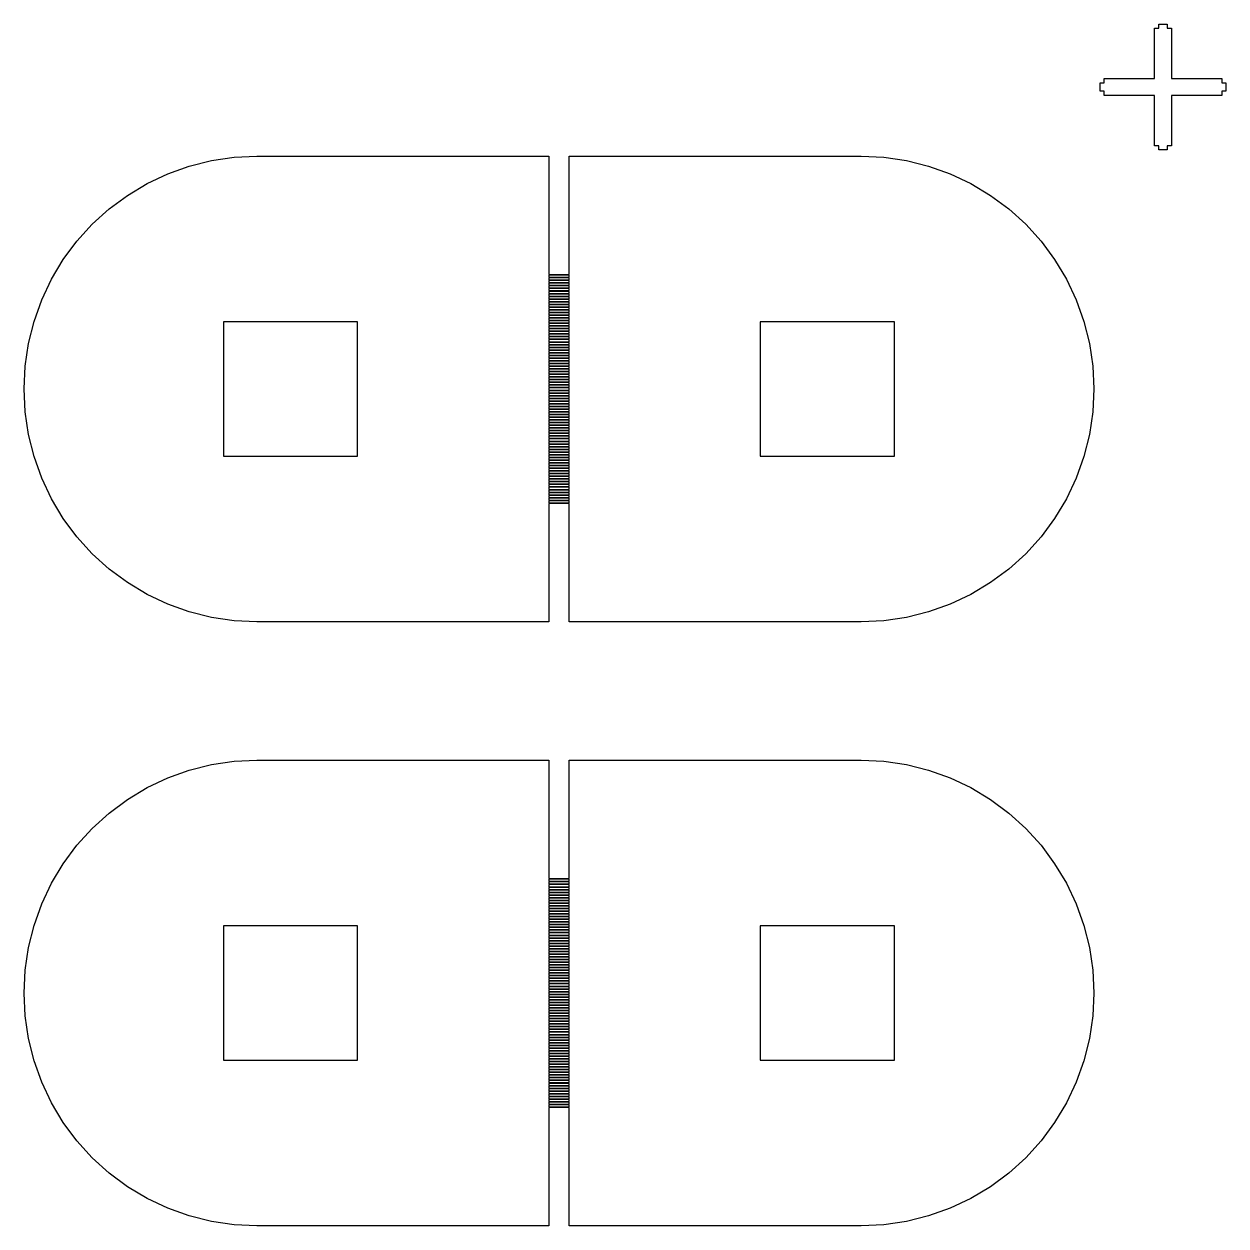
# Model space of a CAD drawing. Extents: x -17 to 130, y -40 to 112.
# Drawn here: x 37.03 to 54.94, y 37.03 to 54.94 of the extents above; entities that cross this region are included whole.
import ezdxf

# ---------------------------------------------------------------- set-up
doc = ezdxf.new("R2010")
doc.units = 0

msp = doc.modelspace()

# ---------------------------------------------------------------- linework, layer by layer
for p, q in [((53.875, 54.125), (53.875, 54.875)), ((53.875, 54.875), (53.9375, 54.875)), ((53.9375, 54.875), (53.9375, 54.9375)), ((53.9375, 54.9375), (54.0625, 54.9375)), ((54.0625, 54.9375), (54.0625, 54.875)), ((54.0625, 54.875), (54.125, 54.875)), ((54.125, 54.875), (54.125, 54.125)), ((53.125, 54.0625), (53.125, 54.125)), ((53.125, 54.125), (53.875, 54.125)), ((54.125, 54.125), (54.875, 54.125)), ((54.875, 54.125), (54.875, 54.0625)), ((53.0625, 53.9375), (53.0625, 54.0625)), ((53.0625, 54.0625), (53.125, 54.0625)), ((53.125, 53.9375), (53.0625, 53.9375)), ((53.125, 53.875), (53.125, 53.9375)), ((54.875, 54.0625), (54.9375, 54.0625)), ((54.9375, 53.9375), (54.875, 53.9375)), ((54.875, 53.9375), (54.875, 53.875)), ((54.9375, 54.0625), (54.9375, 53.9375)), ((53.875, 53.875), (53.125, 53.875)), ((53.875, 53.125), (53.875, 53.875)), ((54.875, 53.875), (54.125, 53.875)), ((54.125, 53.875), (54.125, 53.125)), ((53.9375, 53.125), (53.875, 53.125)), ((53.9375, 53.0625), (53.9375, 53.125)), ((54.0625, 53.0625), (53.9375, 53.0625)), ((54.125, 53.125), (54.0625, 53.125)), ((54.0625, 53.125), (54.0625, 53.0625)), ((39.4927, 52.8206), (39.823, 52.9033)), ((39.823, 52.9033), (40.1599, 52.9533)), ((40.1599, 52.9533), (40.5, 52.97)), ((40.5, 52.97), (44.85, 52.97)), ((44.85, 52.97), (44.85, 51.205)), ((45.15, 51.205), (45.15, 52.97)), ((45.15, 52.97), (49.5, 52.97)), ((49.5, 52.97), (49.8401, 52.9533)), ((49.8401, 52.9533), (50.177, 52.9033)), ((50.177, 52.9033), (50.5073, 52.8206)), ((38.8643, 52.5603), (39.1721, 52.7059)), ((39.1721, 52.7059), (39.4927, 52.8206)), ((50.5073, 52.8206), (50.8279, 52.7059)), ((50.8279, 52.7059), (51.1357, 52.5603)), ((38.5722, 52.3852), (38.8643, 52.5603)), ((51.1357, 52.5603), (51.4278, 52.3852)), ((38.2987, 52.1823), (38.5722, 52.3852)), ((51.4278, 52.3852), (51.7013, 52.1823)), ((38.0463, 51.9537), (38.2987, 52.1823)), ((51.7013, 52.1823), (51.9537, 51.9537)), ((37.8177, 51.7013), (38.0463, 51.9537)), ((51.9537, 51.9537), (52.1823, 51.7013)), ((37.6148, 51.4278), (37.8177, 51.7013)), ((52.1823, 51.7013), (52.3852, 51.4278)), ((37.4397, 51.1357), (37.6148, 51.4278)), ((52.3852, 51.4278), (52.5603, 51.1357)), ((37.2941, 50.8279), (37.4397, 51.1357)), ((44.85, 51.205), (45.15, 51.205)), ((45.15, 51.195), (44.85, 51.195)), ((44.85, 51.195), (44.85, 51.165)), ((44.85, 51.165), (45.15, 51.165)), ((45.15, 51.155), (44.85, 51.155)), ((44.85, 51.155), (44.85, 51.125)), ((44.85, 51.125), (45.15, 51.125)), ((45.15, 51.115), (44.85, 51.115)), ((44.85, 51.115), (44.85, 51.085)), ((44.85, 51.085), (45.15, 51.085)), ((45.15, 51.075), (44.85, 51.075)), ((44.85, 51.075), (44.85, 51.045)), ((44.85, 51.045), (45.15, 51.045)), ((45.15, 51.165), (45.15, 51.195)), ((45.15, 51.125), (45.15, 51.155)), ((45.15, 51.085), (45.15, 51.115)), ((45.15, 51.045), (45.15, 51.075)), ((52.5603, 51.1357), (52.7059, 50.8279)), ((45.15, 51.035), (44.85, 51.035)), ((44.85, 51.035), (44.85, 51.005)), ((44.85, 51.005), (45.15, 51.005)), ((45.15, 50.995), (44.85, 50.995)), ((44.85, 50.995), (44.85, 50.965)), ((44.85, 50.965), (45.15, 50.965)), ((45.15, 50.955), (44.85, 50.955)), ((44.85, 50.955), (44.85, 50.925)), ((44.85, 50.925), (45.15, 50.925)), ((45.15, 50.915), (44.85, 50.915)), ((44.85, 50.915), (44.85, 50.885)), ((44.85, 50.885), (45.15, 50.885)), ((45.15, 50.875), (44.85, 50.875)), ((44.85, 50.875), (44.85, 50.845)), ((45.15, 51.005), (45.15, 51.035)), ((45.15, 50.965), (45.15, 50.995)), ((45.15, 50.925), (45.15, 50.955)), ((45.15, 50.885), (45.15, 50.915)), ((45.15, 50.845), (45.15, 50.875)), ((37.1794, 50.5073), (37.2941, 50.8279)), ((44.85, 50.845), (45.15, 50.845)), ((45.15, 50.835), (44.85, 50.835)), ((44.85, 50.835), (44.85, 50.805)), ((44.85, 50.805), (45.15, 50.805)), ((45.15, 50.795), (44.85, 50.795)), ((44.85, 50.795), (44.85, 50.765)), ((44.85, 50.765), (45.15, 50.765)), ((45.15, 50.755), (44.85, 50.755)), ((44.85, 50.755), (44.85, 50.725)), ((44.85, 50.725), (45.15, 50.725)), ((45.15, 50.715), (44.85, 50.715)), ((44.85, 50.715), (44.85, 50.685)), ((44.85, 50.685), (45.15, 50.685)), ((45.15, 50.805), (45.15, 50.835)), ((45.15, 50.765), (45.15, 50.795)), ((45.15, 50.725), (45.15, 50.755)), ((45.15, 50.685), (45.15, 50.715)), ((52.7059, 50.8279), (52.8206, 50.5073)), ((37.0967, 50.177), (37.1794, 50.5073)), ((42, 50.5), (40, 50.5)), ((40, 50.5), (40, 48.5)), ((42, 48.5), (42, 50.5)), ((45.15, 50.675), (44.85, 50.675)), ((44.85, 50.675), (44.85, 50.645)), ((44.85, 50.645), (45.15, 50.645)), ((45.15, 50.635), (44.85, 50.635)), ((44.85, 50.635), (44.85, 50.605)), ((44.85, 50.605), (45.15, 50.605)), ((45.15, 50.595), (44.85, 50.595)), ((44.85, 50.595), (44.85, 50.565)), ((44.85, 50.565), (45.15, 50.565)), ((45.15, 50.555), (44.85, 50.555)), ((44.85, 50.555), (44.85, 50.525)), ((44.85, 50.525), (45.15, 50.525)), ((45.15, 50.515), (44.85, 50.515)), ((44.85, 50.515), (44.85, 50.485)), ((45.15, 50.645), (45.15, 50.675)), ((45.15, 50.605), (45.15, 50.635)), ((45.15, 50.565), (45.15, 50.595)), ((45.15, 50.525), (45.15, 50.555)), ((45.15, 50.485), (45.15, 50.515)), ((50, 50.5), (48, 50.5)), ((48, 50.5), (48, 48.5)), ((50, 48.5), (50, 50.5)), ((52.8206, 50.5073), (52.9033, 50.177)), ((44.85, 50.485), (45.15, 50.485)), ((45.15, 50.475), (44.85, 50.475)), ((44.85, 50.475), (44.85, 50.445)), ((44.85, 50.445), (45.15, 50.445)), ((45.15, 50.435), (44.85, 50.435)), ((44.85, 50.435), (44.85, 50.405)), ((44.85, 50.405), (45.15, 50.405)), ((45.15, 50.395), (44.85, 50.395)), ((44.85, 50.395), (44.85, 50.365)), ((44.85, 50.365), (45.15, 50.365)), ((45.15, 50.355), (44.85, 50.355)), ((44.85, 50.355), (44.85, 50.325)), ((44.85, 50.325), (45.15, 50.325)), ((45.15, 50.445), (45.15, 50.475)), ((45.15, 50.405), (45.15, 50.435)), ((45.15, 50.365), (45.15, 50.395)), ((45.15, 50.325), (45.15, 50.355)), ((37.0467, 49.8401), (37.0967, 50.177)), ((45.15, 50.315), (44.85, 50.315)), ((44.85, 50.315), (44.85, 50.285)), ((44.85, 50.285), (45.15, 50.285)), ((45.15, 50.275), (44.85, 50.275)), ((44.85, 50.275), (44.85, 50.245)), ((44.85, 50.245), (45.15, 50.245)), ((45.15, 50.235), (44.85, 50.235)), ((44.85, 50.235), (44.85, 50.205)), ((44.85, 50.205), (45.15, 50.205)), ((45.15, 50.195), (44.85, 50.195)), ((44.85, 50.195), (44.85, 50.165)), ((44.85, 50.165), (45.15, 50.165)), ((45.15, 50.155), (44.85, 50.155)), ((44.85, 50.155), (44.85, 50.125)), ((45.15, 50.285), (45.15, 50.315)), ((45.15, 50.245), (45.15, 50.275)), ((45.15, 50.205), (45.15, 50.235)), ((45.15, 50.165), (45.15, 50.195)), ((45.15, 50.125), (45.15, 50.155)), ((52.9033, 50.177), (52.9533, 49.8401)), ((44.85, 50.125), (45.15, 50.125)), ((45.15, 50.115), (44.85, 50.115)), ((44.85, 50.115), (44.85, 50.085)), ((44.85, 50.085), (45.15, 50.085)), ((45.15, 50.075), (44.85, 50.075)), ((44.85, 50.075), (44.85, 50.045)), ((44.85, 50.045), (45.15, 50.045)), ((45.15, 50.035), (44.85, 50.035)), ((44.85, 50.035), (44.85, 50.005)), ((44.85, 50.005), (45.15, 50.005)), ((45.15, 49.995), (44.85, 49.995)), ((44.85, 49.995), (44.85, 49.965)), ((44.85, 49.965), (45.15, 49.965)), ((45.15, 50.085), (45.15, 50.115)), ((45.15, 50.045), (45.15, 50.075)), ((45.15, 50.005), (45.15, 50.035)), ((45.15, 49.965), (45.15, 49.995)), ((37.03, 49.5), (37.0467, 49.8401)), ((45.15, 49.955), (44.85, 49.955)), ((44.85, 49.955), (44.85, 49.925)), ((44.85, 49.925), (45.15, 49.925)), ((45.15, 49.915), (44.85, 49.915)), ((44.85, 49.915), (44.85, 49.885)), ((44.85, 49.885), (45.15, 49.885)), ((45.15, 49.875), (44.85, 49.875)), ((44.85, 49.875), (44.85, 49.845)), ((44.85, 49.845), (45.15, 49.845)), ((45.15, 49.835), (44.85, 49.835)), ((44.85, 49.835), (44.85, 49.805)), ((44.85, 49.805), (45.15, 49.805)), ((45.15, 49.795), (44.85, 49.795)), ((44.85, 49.795), (44.85, 49.765)), ((45.15, 49.925), (45.15, 49.955)), ((45.15, 49.885), (45.15, 49.915)), ((45.15, 49.845), (45.15, 49.875)), ((45.15, 49.805), (45.15, 49.835)), ((45.15, 49.765), (45.15, 49.795)), ((52.9533, 49.8401), (52.97, 49.5)), ((44.85, 49.765), (45.15, 49.765)), ((45.15, 49.755), (44.85, 49.755)), ((44.85, 49.755), (44.85, 49.725)), ((44.85, 49.725), (45.15, 49.725)), ((45.15, 49.715), (44.85, 49.715)), ((44.85, 49.715), (44.85, 49.685)), ((44.85, 49.685), (45.15, 49.685)), ((45.15, 49.675), (44.85, 49.675)), ((44.85, 49.675), (44.85, 49.645)), ((44.85, 49.645), (45.15, 49.645)), ((45.15, 49.635), (44.85, 49.635)), ((44.85, 49.635), (44.85, 49.605)), ((44.85, 49.605), (45.15, 49.605)), ((45.15, 49.725), (45.15, 49.755)), ((45.15, 49.685), (45.15, 49.715)), ((45.15, 49.645), (45.15, 49.675)), ((45.15, 49.605), (45.15, 49.635)), ((37.0467, 49.1599), (37.03, 49.5)), ((45.15, 49.595), (44.85, 49.595)), ((44.85, 49.595), (44.85, 49.565)), ((44.85, 49.565), (45.15, 49.565)), ((45.15, 49.555), (44.85, 49.555)), ((44.85, 49.555), (44.85, 49.525)), ((44.85, 49.525), (45.15, 49.525)), ((45.15, 49.515), (44.85, 49.515)), ((44.85, 49.515), (44.85, 49.485)), ((44.85, 49.485), (45.15, 49.485)), ((45.15, 49.475), (44.85, 49.475)), ((44.85, 49.475), (44.85, 49.445)), ((44.85, 49.445), (45.15, 49.445)), ((45.15, 49.435), (44.85, 49.435)), ((44.85, 49.435), (44.85, 49.405)), ((45.15, 49.565), (45.15, 49.595)), ((45.15, 49.525), (45.15, 49.555)), ((45.15, 49.485), (45.15, 49.515)), ((45.15, 49.445), (45.15, 49.475)), ((45.15, 49.405), (45.15, 49.435)), ((52.97, 49.5), (52.9533, 49.1599)), ((44.85, 49.405), (45.15, 49.405)), ((45.15, 49.395), (44.85, 49.395)), ((44.85, 49.395), (44.85, 49.365)), ((44.85, 49.365), (45.15, 49.365)), ((45.15, 49.355), (44.85, 49.355)), ((44.85, 49.355), (44.85, 49.325)), ((44.85, 49.325), (45.15, 49.325)), ((45.15, 49.315), (44.85, 49.315)), ((44.85, 49.315), (44.85, 49.285)), ((44.85, 49.285), (45.15, 49.285)), ((45.15, 49.275), (44.85, 49.275)), ((44.85, 49.275), (44.85, 49.245)), ((45.15, 49.365), (45.15, 49.395)), ((45.15, 49.325), (45.15, 49.355)), ((45.15, 49.285), (45.15, 49.315)), ((45.15, 49.245), (45.15, 49.275)), ((37.0967, 48.823), (37.0467, 49.1599)), ((44.85, 49.245), (45.15, 49.245)), ((45.15, 49.235), (44.85, 49.235)), ((44.85, 49.235), (44.85, 49.205)), ((44.85, 49.205), (45.15, 49.205)), ((45.15, 49.195), (44.85, 49.195)), ((44.85, 49.195), (44.85, 49.165)), ((44.85, 49.165), (45.15, 49.165)), ((45.15, 49.155), (44.85, 49.155)), ((44.85, 49.155), (44.85, 49.125)), ((44.85, 49.125), (45.15, 49.125)), ((45.15, 49.115), (44.85, 49.115)), ((44.85, 49.115), (44.85, 49.085)), ((44.85, 49.085), (45.15, 49.085)), ((45.15, 49.075), (44.85, 49.075)), ((44.85, 49.075), (44.85, 49.045)), ((45.15, 49.205), (45.15, 49.235)), ((45.15, 49.165), (45.15, 49.195)), ((45.15, 49.125), (45.15, 49.155)), ((45.15, 49.085), (45.15, 49.115)), ((45.15, 49.045), (45.15, 49.075)), ((52.9533, 49.1599), (52.9033, 48.823)), ((44.85, 49.045), (45.15, 49.045)), ((45.15, 49.035), (44.85, 49.035)), ((44.85, 49.035), (44.85, 49.005)), ((44.85, 49.005), (45.15, 49.005)), ((45.15, 48.995), (44.85, 48.995)), ((44.85, 48.995), (44.85, 48.965)), ((44.85, 48.965), (45.15, 48.965)), ((45.15, 48.955), (44.85, 48.955)), ((44.85, 48.955), (44.85, 48.925)), ((44.85, 48.925), (45.15, 48.925)), ((45.15, 48.915), (44.85, 48.915)), ((44.85, 48.915), (44.85, 48.885)), ((45.15, 49.005), (45.15, 49.035)), ((45.15, 48.965), (45.15, 48.995)), ((45.15, 48.925), (45.15, 48.955)), ((45.15, 48.885), (45.15, 48.915)), ((37.1794, 48.4927), (37.0967, 48.823)), ((44.85, 48.885), (45.15, 48.885)), ((45.15, 48.875), (44.85, 48.875)), ((44.85, 48.875), (44.85, 48.845)), ((44.85, 48.845), (45.15, 48.845)), ((45.15, 48.835), (44.85, 48.835)), ((44.85, 48.835), (44.85, 48.805)), ((44.85, 48.805), (45.15, 48.805)), ((45.15, 48.795), (44.85, 48.795)), ((44.85, 48.795), (44.85, 48.765)), ((44.85, 48.765), (45.15, 48.765)), ((45.15, 48.755), (44.85, 48.755)), ((44.85, 48.755), (44.85, 48.725)), ((44.85, 48.725), (45.15, 48.725)), ((45.15, 48.715), (44.85, 48.715)), ((44.85, 48.715), (44.85, 48.685)), ((45.15, 48.845), (45.15, 48.875)), ((45.15, 48.805), (45.15, 48.835)), ((45.15, 48.765), (45.15, 48.795)), ((45.15, 48.725), (45.15, 48.755)), ((45.15, 48.685), (45.15, 48.715)), ((52.9033, 48.823), (52.8206, 48.4927)), ((44.85, 48.685), (45.15, 48.685)), ((45.15, 48.675), (44.85, 48.675)), ((44.85, 48.675), (44.85, 48.645)), ((44.85, 48.645), (45.15, 48.645)), ((45.15, 48.635), (44.85, 48.635)), ((44.85, 48.635), (44.85, 48.605)), ((44.85, 48.605), (45.15, 48.605)), ((45.15, 48.595), (44.85, 48.595)), ((44.85, 48.595), (44.85, 48.565)), ((44.85, 48.565), (45.15, 48.565)), ((45.15, 48.555), (44.85, 48.555)), ((44.85, 48.555), (44.85, 48.525)), ((45.15, 48.645), (45.15, 48.675)), ((45.15, 48.605), (45.15, 48.635)), ((45.15, 48.565), (45.15, 48.595)), ((45.15, 48.525), (45.15, 48.555)), ((37.2941, 48.1721), (37.1794, 48.4927)), ((40, 48.5), (42, 48.5)), ((44.85, 48.525), (45.15, 48.525)), ((45.15, 48.515), (44.85, 48.515)), ((44.85, 48.515), (44.85, 48.485)), ((44.85, 48.485), (45.15, 48.485)), ((45.15, 48.475), (44.85, 48.475)), ((44.85, 48.475), (44.85, 48.445)), ((44.85, 48.445), (45.15, 48.445)), ((45.15, 48.435), (44.85, 48.435)), ((44.85, 48.435), (44.85, 48.405)), ((44.85, 48.405), (45.15, 48.405)), ((45.15, 48.395), (44.85, 48.395)), ((44.85, 48.395), (44.85, 48.365)), ((44.85, 48.365), (45.15, 48.365)), ((45.15, 48.355), (44.85, 48.355)), ((44.85, 48.355), (44.85, 48.325)), ((45.15, 48.485), (45.15, 48.515)), ((45.15, 48.445), (45.15, 48.475)), ((45.15, 48.405), (45.15, 48.435)), ((45.15, 48.365), (45.15, 48.395)), ((45.15, 48.325), (45.15, 48.355)), ((48, 48.5), (50, 48.5)), ((52.8206, 48.4927), (52.7059, 48.1721)), ((37.4397, 47.8643), (37.2941, 48.1721)), ((44.85, 48.325), (45.15, 48.325)), ((45.15, 48.315), (44.85, 48.315)), ((44.85, 48.315), (44.85, 48.285)), ((44.85, 48.285), (45.15, 48.285)), ((45.15, 48.275), (44.85, 48.275)), ((44.85, 48.275), (44.85, 48.245)), ((44.85, 48.245), (45.15, 48.245)), ((45.15, 48.235), (44.85, 48.235)), ((44.85, 48.235), (44.85, 48.205)), ((44.85, 48.205), (45.15, 48.205)), ((45.15, 48.195), (44.85, 48.195)), ((44.85, 48.195), (44.85, 48.165)), ((45.15, 48.285), (45.15, 48.315)), ((45.15, 48.245), (45.15, 48.275)), ((45.15, 48.205), (45.15, 48.235)), ((45.15, 48.165), (45.15, 48.195)), ((52.7059, 48.1721), (52.5603, 47.8643)), ((44.85, 48.165), (45.15, 48.165)), ((45.15, 48.155), (44.85, 48.155)), ((44.85, 48.155), (44.85, 48.125)), ((44.85, 48.125), (45.15, 48.125)), ((45.15, 48.115), (44.85, 48.115)), ((44.85, 48.115), (44.85, 48.085)), ((44.85, 48.085), (45.15, 48.085)), ((45.15, 48.075), (44.85, 48.075)), ((44.85, 48.075), (44.85, 48.045)), ((44.85, 48.045), (45.15, 48.045)), ((45.15, 48.035), (44.85, 48.035)), ((44.85, 48.035), (44.85, 48.005)), ((44.85, 48.005), (45.15, 48.005)), ((45.15, 47.995), (44.85, 47.995)), ((44.85, 47.995), (44.85, 47.965)), ((45.15, 48.125), (45.15, 48.155)), ((45.15, 48.085), (45.15, 48.115)), ((45.15, 48.045), (45.15, 48.075)), ((45.15, 48.005), (45.15, 48.035)), ((45.15, 47.965), (45.15, 47.995)), ((37.6148, 47.5722), (37.4397, 47.8643)), ((44.85, 47.965), (45.15, 47.965)), ((45.15, 47.955), (44.85, 47.955)), ((44.85, 47.955), (44.85, 47.925)), ((44.85, 47.925), (45.15, 47.925)), ((45.15, 47.915), (44.85, 47.915)), ((44.85, 47.915), (44.85, 47.885)), ((44.85, 47.885), (45.15, 47.885)), ((45.15, 47.875), (44.85, 47.875)), ((44.85, 47.875), (44.85, 47.845)), ((44.85, 47.845), (45.15, 47.845)), ((45.15, 47.835), (44.85, 47.835)), ((44.85, 47.835), (44.85, 47.805)), ((45.15, 47.925), (45.15, 47.955)), ((45.15, 47.885), (45.15, 47.915)), ((45.15, 47.845), (45.15, 47.875)), ((45.15, 47.805), (45.15, 47.835)), ((52.5603, 47.8643), (52.3852, 47.5722)), ((44.85, 47.805), (45.15, 47.805)), ((45.15, 47.795), (44.85, 47.795)), ((44.85, 47.795), (44.85, 46.03)), ((45.15, 46.03), (45.15, 47.795)), ((37.8177, 47.2987), (37.6148, 47.5722)), ((52.3852, 47.5722), (52.1823, 47.2987)), ((38.0463, 47.0463), (37.8177, 47.2987)), ((52.1823, 47.2987), (51.9537, 47.0463)), ((38.2987, 46.8177), (38.0463, 47.0463)), ((51.9537, 47.0463), (51.7013, 46.8177)), ((38.5722, 46.6148), (38.2987, 46.8177)), ((51.7013, 46.8177), (51.4278, 46.6148)), ((38.8643, 46.4397), (38.5722, 46.6148)), ((51.4278, 46.6148), (51.1357, 46.4397)), ((39.1721, 46.2941), (38.8643, 46.4397)), ((51.1357, 46.4397), (50.8279, 46.2941)), ((39.4927, 46.1794), (39.1721, 46.2941)), ((50.8279, 46.2941), (50.5073, 46.1794)), ((39.823, 46.0967), (39.4927, 46.1794)), ((40.1599, 46.0467), (39.823, 46.0967)), ((40.5, 46.03), (40.1599, 46.0467)), ((44.85, 46.03), (40.5, 46.03)), ((49.5, 46.03), (45.15, 46.03)), ((49.8401, 46.0467), (49.5, 46.03)), ((50.177, 46.0967), (49.8401, 46.0467)), ((50.5073, 46.1794), (50.177, 46.0967)), ((39.4927, 43.8206), (39.823, 43.9033)), ((39.823, 43.9033), (40.1599, 43.9533)), ((40.1599, 43.9533), (40.5, 43.97)), ((40.5, 43.97), (44.85, 43.97)), ((44.85, 43.97), (44.85, 42.205)), ((45.15, 42.205), (45.15, 43.97)), ((45.15, 43.97), (49.5, 43.97)), ((49.5, 43.97), (49.8401, 43.9533)), ((49.8401, 43.9533), (50.177, 43.9033)), ((50.177, 43.9033), (50.5073, 43.8206)), ((38.8643, 43.5603), (39.1721, 43.7059)), ((39.1721, 43.7059), (39.4927, 43.8206)), ((50.5073, 43.8206), (50.8279, 43.7059)), ((50.8279, 43.7059), (51.1357, 43.5603)), ((38.5722, 43.3852), (38.8643, 43.5603)), ((51.1357, 43.5603), (51.4278, 43.3852)), ((38.2987, 43.1823), (38.5722, 43.3852)), ((51.4278, 43.3852), (51.7013, 43.1823)), ((38.0463, 42.9537), (38.2987, 43.1823)), ((51.7013, 43.1823), (51.9537, 42.9537)), ((37.8177, 42.7013), (38.0463, 42.9537)), ((51.9537, 42.9537), (52.1823, 42.7013)), ((37.6148, 42.4278), (37.8177, 42.7013)), ((52.1823, 42.7013), (52.3852, 42.4278)), ((37.4397, 42.1357), (37.6148, 42.4278)), ((52.3852, 42.4278), (52.5603, 42.1357)), ((37.2941, 41.8279), (37.4397, 42.1357)), ((44.85, 42.205), (45.15, 42.205)), ((45.15, 42.195), (44.85, 42.195)), ((44.85, 42.195), (44.85, 42.165)), ((44.85, 42.165), (45.15, 42.165)), ((45.15, 42.155), (44.85, 42.155)), ((44.85, 42.155), (44.85, 42.125)), ((44.85, 42.125), (45.15, 42.125)), ((45.15, 42.115), (44.85, 42.115)), ((44.85, 42.115), (44.85, 42.085)), ((44.85, 42.085), (45.15, 42.085)), ((45.15, 42.165), (45.15, 42.195)), ((45.15, 42.125), (45.15, 42.155)), ((45.15, 42.085), (45.15, 42.115)), ((52.5603, 42.1357), (52.7059, 41.8279)), ((45.15, 42.075), (44.85, 42.075)), ((44.85, 42.075), (44.85, 42.045)), ((44.85, 42.045), (45.15, 42.045)), ((45.15, 42.035), (44.85, 42.035)), ((44.85, 42.035), (44.85, 42.005)), ((44.85, 42.005), (45.15, 42.005)), ((45.15, 41.995), (44.85, 41.995)), ((44.85, 41.995), (44.85, 41.965)), ((44.85, 41.965), (45.15, 41.965)), ((45.15, 41.955), (44.85, 41.955)), ((44.85, 41.955), (44.85, 41.925)), ((44.85, 41.925), (45.15, 41.925)), ((45.15, 41.915), (44.85, 41.915)), ((44.85, 41.915), (44.85, 41.885)), ((45.15, 42.045), (45.15, 42.075)), ((45.15, 42.005), (45.15, 42.035)), ((45.15, 41.965), (45.15, 41.995)), ((45.15, 41.925), (45.15, 41.955)), ((45.15, 41.885), (45.15, 41.915)), ((37.1794, 41.5073), (37.2941, 41.8279)), ((44.85, 41.885), (45.15, 41.885)), ((45.15, 41.875), (44.85, 41.875)), ((44.85, 41.875), (44.85, 41.845)), ((44.85, 41.845), (45.15, 41.845)), ((45.15, 41.835), (44.85, 41.835)), ((44.85, 41.835), (44.85, 41.805)), ((44.85, 41.805), (45.15, 41.805)), ((45.15, 41.795), (44.85, 41.795)), ((44.85, 41.795), (44.85, 41.765)), ((44.85, 41.765), (45.15, 41.765)), ((45.15, 41.755), (44.85, 41.755)), ((44.85, 41.755), (44.85, 41.725)), ((44.85, 41.725), (45.15, 41.725)), ((45.15, 41.845), (45.15, 41.875)), ((45.15, 41.805), (45.15, 41.835)), ((45.15, 41.765), (45.15, 41.795)), ((45.15, 41.725), (45.15, 41.755)), ((52.7059, 41.8279), (52.8206, 41.5073)), ((45.15, 41.715), (44.85, 41.715)), ((44.85, 41.715), (44.85, 41.685)), ((44.85, 41.685), (45.15, 41.685)), ((45.15, 41.675), (44.85, 41.675)), ((44.85, 41.675), (44.85, 41.645)), ((44.85, 41.645), (45.15, 41.645)), ((45.15, 41.635), (44.85, 41.635)), ((44.85, 41.635), (44.85, 41.605)), ((44.85, 41.605), (45.15, 41.605)), ((45.15, 41.595), (44.85, 41.595)), ((44.85, 41.595), (44.85, 41.565)), ((44.85, 41.565), (45.15, 41.565)), ((45.15, 41.555), (44.85, 41.555)), ((44.85, 41.555), (44.85, 41.525)), ((45.15, 41.685), (45.15, 41.715)), ((45.15, 41.645), (45.15, 41.675)), ((45.15, 41.605), (45.15, 41.635)), ((45.15, 41.565), (45.15, 41.595)), ((45.15, 41.525), (45.15, 41.555)), ((37.0967, 41.177), (37.1794, 41.5073)), ((42, 41.5), (40, 41.5)), ((40, 41.5), (40, 39.5)), ((42, 39.5), (42, 41.5)), ((44.85, 41.525), (45.15, 41.525)), ((45.15, 41.515), (44.85, 41.515)), ((44.85, 41.515), (44.85, 41.485)), ((44.85, 41.485), (45.15, 41.485)), ((45.15, 41.475), (44.85, 41.475)), ((44.85, 41.475), (44.85, 41.445)), ((44.85, 41.445), (45.15, 41.445)), ((45.15, 41.435), (44.85, 41.435)), ((44.85, 41.435), (44.85, 41.405)), ((44.85, 41.405), (45.15, 41.405)), ((45.15, 41.395), (44.85, 41.395)), ((44.85, 41.395), (44.85, 41.365)), ((45.15, 41.485), (45.15, 41.515)), ((45.15, 41.445), (45.15, 41.475)), ((45.15, 41.405), (45.15, 41.435)), ((45.15, 41.365), (45.15, 41.395)), ((50, 41.5), (48, 41.5)), ((48, 41.5), (48, 39.5)), ((50, 39.5), (50, 41.5)), ((52.8206, 41.5073), (52.9033, 41.177)), ((44.85, 41.365), (45.15, 41.365)), ((45.15, 41.355), (44.85, 41.355)), ((44.85, 41.355), (44.85, 41.325)), ((44.85, 41.325), (45.15, 41.325)), ((45.15, 41.315), (44.85, 41.315)), ((44.85, 41.315), (44.85, 41.285)), ((44.85, 41.285), (45.15, 41.285)), ((45.15, 41.275), (44.85, 41.275)), ((44.85, 41.275), (44.85, 41.245)), ((44.85, 41.245), (45.15, 41.245)), ((45.15, 41.235), (44.85, 41.235)), ((44.85, 41.235), (44.85, 41.205)), ((44.85, 41.205), (45.15, 41.205)), ((45.15, 41.195), (44.85, 41.195)), ((44.85, 41.195), (44.85, 41.165)), ((45.15, 41.325), (45.15, 41.355)), ((45.15, 41.285), (45.15, 41.315)), ((45.15, 41.245), (45.15, 41.275)), ((45.15, 41.205), (45.15, 41.235)), ((45.15, 41.165), (45.15, 41.195)), ((37.0467, 40.8401), (37.0967, 41.177)), ((44.85, 41.165), (45.15, 41.165)), ((45.15, 41.155), (44.85, 41.155)), ((44.85, 41.155), (44.85, 41.125)), ((44.85, 41.125), (45.15, 41.125)), ((45.15, 41.115), (44.85, 41.115)), ((44.85, 41.115), (44.85, 41.085)), ((44.85, 41.085), (45.15, 41.085)), ((45.15, 41.075), (44.85, 41.075)), ((44.85, 41.075), (44.85, 41.045)), ((44.85, 41.045), (45.15, 41.045)), ((45.15, 41.035), (44.85, 41.035)), ((44.85, 41.035), (44.85, 41.005)), ((45.15, 41.125), (45.15, 41.155)), ((45.15, 41.085), (45.15, 41.115)), ((45.15, 41.045), (45.15, 41.075)), ((45.15, 41.005), (45.15, 41.035)), ((52.9033, 41.177), (52.9533, 40.8401)), ((37.03, 40.5), (37.0467, 40.8401)), ((44.85, 41.005), (45.15, 41.005)), ((45.15, 40.995), (44.85, 40.995)), ((44.85, 40.995), (44.85, 40.965)), ((44.85, 40.965), (45.15, 40.965)), ((45.15, 40.955), (44.85, 40.955)), ((44.85, 40.955), (44.85, 40.925)), ((44.85, 40.925), (45.15, 40.925)), ((45.15, 40.915), (44.85, 40.915)), ((44.85, 40.915), (44.85, 40.885)), ((44.85, 40.885), (45.15, 40.885)), ((45.15, 40.875), (44.85, 40.875)), ((44.85, 40.875), (44.85, 40.845)), ((44.85, 40.845), (45.15, 40.845)), ((45.15, 40.835), (44.85, 40.835)), ((44.85, 40.835), (44.85, 40.805)), ((45.15, 40.965), (45.15, 40.995)), ((45.15, 40.925), (45.15, 40.955)), ((45.15, 40.885), (45.15, 40.915)), ((45.15, 40.845), (45.15, 40.875)), ((45.15, 40.805), (45.15, 40.835)), ((52.9533, 40.8401), (52.97, 40.5)), ((44.85, 40.805), (45.15, 40.805)), ((45.15, 40.795), (44.85, 40.795)), ((44.85, 40.795), (44.85, 40.765)), ((44.85, 40.765), (45.15, 40.765)), ((45.15, 40.755), (44.85, 40.755)), ((44.85, 40.755), (44.85, 40.725)), ((44.85, 40.725), (45.15, 40.725)), ((45.15, 40.715), (44.85, 40.715)), ((44.85, 40.715), (44.85, 40.685)), ((44.85, 40.685), (45.15, 40.685)), ((45.15, 40.675), (44.85, 40.675)), ((44.85, 40.675), (44.85, 40.645)), ((45.15, 40.765), (45.15, 40.795)), ((45.15, 40.725), (45.15, 40.755)), ((45.15, 40.685), (45.15, 40.715)), ((45.15, 40.645), (45.15, 40.675)), ((37.0467, 40.1599), (37.03, 40.5)), ((44.85, 40.645), (45.15, 40.645)), ((45.15, 40.635), (44.85, 40.635)), ((44.85, 40.635), (44.85, 40.605)), ((44.85, 40.605), (45.15, 40.605)), ((45.15, 40.595), (44.85, 40.595)), ((44.85, 40.595), (44.85, 40.565)), ((44.85, 40.565), (45.15, 40.565)), ((45.15, 40.555), (44.85, 40.555)), ((44.85, 40.555), (44.85, 40.525)), ((44.85, 40.525), (45.15, 40.525)), ((45.15, 40.515), (44.85, 40.515)), ((44.85, 40.515), (44.85, 40.485)), ((44.85, 40.485), (45.15, 40.485)), ((45.15, 40.475), (44.85, 40.475)), ((44.85, 40.475), (44.85, 40.445)), ((45.15, 40.605), (45.15, 40.635)), ((45.15, 40.565), (45.15, 40.595)), ((45.15, 40.525), (45.15, 40.555)), ((45.15, 40.485), (45.15, 40.515)), ((45.15, 40.445), (45.15, 40.475)), ((52.97, 40.5), (52.9533, 40.1599)), ((44.85, 40.445), (45.15, 40.445)), ((45.15, 40.435), (44.85, 40.435)), ((44.85, 40.435), (44.85, 40.405)), ((44.85, 40.405), (45.15, 40.405)), ((45.15, 40.395), (44.85, 40.395)), ((44.85, 40.395), (44.85, 40.365)), ((44.85, 40.365), (45.15, 40.365)), ((45.15, 40.355), (44.85, 40.355)), ((44.85, 40.355), (44.85, 40.325)), ((44.85, 40.325), (45.15, 40.325)), ((45.15, 40.315), (44.85, 40.315)), ((44.85, 40.315), (44.85, 40.285)), ((45.15, 40.405), (45.15, 40.435)), ((45.15, 40.365), (45.15, 40.395)), ((45.15, 40.325), (45.15, 40.355)), ((45.15, 40.285), (45.15, 40.315)), ((37.0967, 39.823), (37.0467, 40.1599)), ((44.85, 40.285), (45.15, 40.285)), ((45.15, 40.275), (44.85, 40.275)), ((44.85, 40.275), (44.85, 40.245)), ((44.85, 40.245), (45.15, 40.245)), ((45.15, 40.235), (44.85, 40.235)), ((44.85, 40.235), (44.85, 40.205)), ((44.85, 40.205), (45.15, 40.205)), ((45.15, 40.195), (44.85, 40.195)), ((44.85, 40.195), (44.85, 40.165)), ((44.85, 40.165), (45.15, 40.165)), ((45.15, 40.155), (44.85, 40.155)), ((44.85, 40.155), (44.85, 40.125)), ((44.85, 40.125), (45.15, 40.125)), ((45.15, 40.115), (44.85, 40.115)), ((44.85, 40.115), (44.85, 40.085)), ((45.15, 40.245), (45.15, 40.275)), ((45.15, 40.205), (45.15, 40.235)), ((45.15, 40.165), (45.15, 40.195)), ((45.15, 40.125), (45.15, 40.155)), ((45.15, 40.085), (45.15, 40.115)), ((52.9533, 40.1599), (52.9033, 39.823)), ((44.85, 40.085), (45.15, 40.085)), ((45.15, 40.075), (44.85, 40.075)), ((44.85, 40.075), (44.85, 40.045)), ((44.85, 40.045), (45.15, 40.045)), ((45.15, 40.035), (44.85, 40.035)), ((44.85, 40.035), (44.85, 40.005)), ((44.85, 40.005), (45.15, 40.005)), ((45.15, 39.995), (44.85, 39.995)), ((44.85, 39.995), (44.85, 39.965)), ((44.85, 39.965), (45.15, 39.965)), ((45.15, 39.955), (44.85, 39.955)), ((44.85, 39.955), (44.85, 39.925)), ((45.15, 40.045), (45.15, 40.075)), ((45.15, 40.005), (45.15, 40.035)), ((45.15, 39.965), (45.15, 39.995)), ((45.15, 39.925), (45.15, 39.955)), ((37.1794, 39.4927), (37.0967, 39.823)), ((44.85, 39.925), (45.15, 39.925)), ((45.15, 39.915), (44.85, 39.915)), ((44.85, 39.915), (44.85, 39.885)), ((44.85, 39.885), (45.15, 39.885)), ((45.15, 39.875), (44.85, 39.875)), ((44.85, 39.875), (44.85, 39.845)), ((44.85, 39.845), (45.15, 39.845)), ((45.15, 39.835), (44.85, 39.835)), ((44.85, 39.835), (44.85, 39.805)), ((44.85, 39.805), (45.15, 39.805)), ((45.15, 39.795), (44.85, 39.795)), ((44.85, 39.795), (44.85, 39.765)), ((44.85, 39.765), (45.15, 39.765)), ((45.15, 39.755), (44.85, 39.755)), ((44.85, 39.755), (44.85, 39.725)), ((45.15, 39.885), (45.15, 39.915)), ((45.15, 39.845), (45.15, 39.875)), ((45.15, 39.805), (45.15, 39.835)), ((45.15, 39.765), (45.15, 39.795)), ((45.15, 39.725), (45.15, 39.755)), ((52.9033, 39.823), (52.8206, 39.4927)), ((44.85, 39.725), (45.15, 39.725)), ((45.15, 39.715), (44.85, 39.715)), ((44.85, 39.715), (44.85, 39.685)), ((44.85, 39.685), (45.15, 39.685)), ((45.15, 39.675), (44.85, 39.675)), ((44.85, 39.675), (44.85, 39.645)), ((44.85, 39.645), (45.15, 39.645)), ((45.15, 39.635), (44.85, 39.635)), ((44.85, 39.635), (44.85, 39.605)), ((44.85, 39.605), (45.15, 39.605)), ((45.15, 39.595), (44.85, 39.595)), ((44.85, 39.595), (44.85, 39.565)), ((45.15, 39.685), (45.15, 39.715)), ((45.15, 39.645), (45.15, 39.675)), ((45.15, 39.605), (45.15, 39.635)), ((45.15, 39.565), (45.15, 39.595)), ((37.2941, 39.1721), (37.1794, 39.4927)), ((40, 39.5), (42, 39.5)), ((44.85, 39.565), (45.15, 39.565)), ((45.15, 39.555), (44.85, 39.555)), ((44.85, 39.555), (44.85, 39.525)), ((44.85, 39.525), (45.15, 39.525)), ((45.15, 39.515), (44.85, 39.515)), ((44.85, 39.515), (44.85, 39.485)), ((44.85, 39.485), (45.15, 39.485)), ((45.15, 39.475), (44.85, 39.475)), ((44.85, 39.475), (44.85, 39.445)), ((44.85, 39.445), (45.15, 39.445)), ((45.15, 39.435), (44.85, 39.435)), ((44.85, 39.435), (44.85, 39.405)), ((44.85, 39.405), (45.15, 39.405)), ((45.15, 39.525), (45.15, 39.555)), ((45.15, 39.485), (45.15, 39.515)), ((45.15, 39.445), (45.15, 39.475)), ((45.15, 39.405), (45.15, 39.435)), ((48, 39.5), (50, 39.5)), ((52.8206, 39.4927), (52.7059, 39.1721)), ((45.15, 39.395), (44.85, 39.395)), ((44.85, 39.395), (44.85, 39.365)), ((44.85, 39.365), (45.15, 39.365)), ((45.15, 39.355), (44.85, 39.355)), ((44.85, 39.355), (44.85, 39.325)), ((44.85, 39.325), (45.15, 39.325)), ((45.15, 39.315), (44.85, 39.315)), ((44.85, 39.315), (44.85, 39.285)), ((44.85, 39.285), (45.15, 39.285)), ((45.15, 39.275), (44.85, 39.275)), ((44.85, 39.275), (44.85, 39.245)), ((44.85, 39.245), (45.15, 39.245)), ((45.15, 39.235), (44.85, 39.235)), ((44.85, 39.235), (44.85, 39.205)), ((45.15, 39.365), (45.15, 39.395)), ((45.15, 39.325), (45.15, 39.355)), ((45.15, 39.285), (45.15, 39.315)), ((45.15, 39.245), (45.15, 39.275)), ((45.15, 39.205), (45.15, 39.235)), ((37.4397, 38.8643), (37.2941, 39.1721)), ((44.85, 39.205), (45.15, 39.205)), ((45.15, 39.195), (44.85, 39.195)), ((44.85, 39.195), (44.85, 39.165)), ((44.85, 39.165), (45.15, 39.165)), ((45.15, 39.155), (44.85, 39.155)), ((44.85, 39.155), (44.85, 39.125)), ((44.85, 39.125), (45.15, 39.125)), ((45.15, 39.115), (44.85, 39.115)), ((44.85, 39.115), (44.85, 39.085)), ((44.85, 39.085), (45.15, 39.085)), ((45.15, 39.075), (44.85, 39.075)), ((44.85, 39.075), (44.85, 39.045)), ((44.85, 39.045), (45.15, 39.045)), ((45.15, 39.165), (45.15, 39.195)), ((45.15, 39.125), (45.15, 39.155)), ((45.15, 39.085), (45.15, 39.115)), ((45.15, 39.045), (45.15, 39.075)), ((52.7059, 39.1721), (52.5603, 38.8643)), ((37.6148, 38.5722), (37.4397, 38.8643)), ((45.15, 39.035), (44.85, 39.035)), ((44.85, 39.035), (44.85, 39.005)), ((44.85, 39.005), (45.15, 39.005)), ((45.15, 38.995), (44.85, 38.995)), ((44.85, 38.995), (44.85, 38.965)), ((44.85, 38.965), (45.15, 38.965)), ((45.15, 38.955), (44.85, 38.955)), ((44.85, 38.955), (44.85, 38.925)), ((44.85, 38.925), (45.15, 38.925)), ((45.15, 38.915), (44.85, 38.915)), ((44.85, 38.915), (44.85, 38.885)), ((44.85, 38.885), (45.15, 38.885)), ((45.15, 38.875), (44.85, 38.875)), ((44.85, 38.875), (44.85, 38.845)), ((45.15, 39.005), (45.15, 39.035)), ((45.15, 38.965), (45.15, 38.995)), ((45.15, 38.925), (45.15, 38.955)), ((45.15, 38.885), (45.15, 38.915)), ((45.15, 38.845), (45.15, 38.875)), ((52.5603, 38.8643), (52.3852, 38.5722)), ((44.85, 38.845), (45.15, 38.845)), ((45.15, 38.835), (44.85, 38.835)), ((44.85, 38.835), (44.85, 38.805)), ((44.85, 38.805), (45.15, 38.805)), ((45.15, 38.795), (44.85, 38.795)), ((44.85, 38.795), (44.85, 37.03)), ((45.15, 38.805), (45.15, 38.835)), ((45.15, 37.03), (45.15, 38.795)), ((37.8177, 38.2987), (37.6148, 38.5722)), ((52.3852, 38.5722), (52.1823, 38.2987)), ((38.0463, 38.0463), (37.8177, 38.2987)), ((52.1823, 38.2987), (51.9537, 38.0463)), ((38.2987, 37.8177), (38.0463, 38.0463)), ((51.9537, 38.0463), (51.7013, 37.8177)), ((38.5722, 37.6148), (38.2987, 37.8177)), ((51.7013, 37.8177), (51.4278, 37.6148)), ((38.8643, 37.4397), (38.5722, 37.6148)), ((51.4278, 37.6148), (51.1357, 37.4397)), ((39.1721, 37.2941), (38.8643, 37.4397)), ((51.1357, 37.4397), (50.8279, 37.2941)), ((39.4927, 37.1794), (39.1721, 37.2941)), ((50.8279, 37.2941), (50.5073, 37.1794)), ((39.823, 37.0967), (39.4927, 37.1794)), ((40.1599, 37.0467), (39.823, 37.0967)), ((50.177, 37.0967), (49.8401, 37.0467)), ((50.5073, 37.1794), (50.177, 37.0967)), ((40.5, 37.03), (40.1599, 37.0467)), ((44.85, 37.03), (40.5, 37.03)), ((49.5, 37.03), (45.15, 37.03)), ((49.8401, 37.0467), (49.5, 37.03))]:
    msp.add_line(p, q)

doc.saveas('drawing.dxf')
